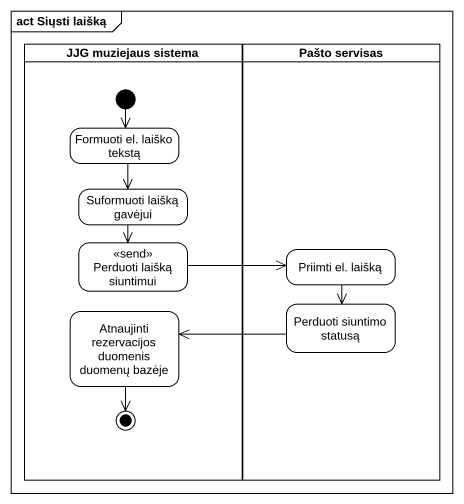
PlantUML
@startuml
mainframe act Siųsti laišką
hide empty description
state "JJG muziejaus sistema" as JJG_muziejaus_sistema <<partition>> {
  state "Formuoti el. laiško tekstą" as Formuoti_el_laiško_tekstą
  state "Suformuoti laišką gavėjui" as Suformuoti_laišką_gavėjui
  state "Perduoti laišką siuntimui" as Perduoti_laišką_siuntimui <<send>>
  state "Atnaujinti rezervacijos duomenis duomenų bazėje" as Atnaujinti_rezervacijos
  [*] --> Formuoti_el_laiško_tekstą
  Atnaujinti_rezervacijos --> [*]
}
state "Pašto servisas" as Pašto_servisas <<partition>> {
  state "Priimti el. laišką" as Priimti_el_laišką
  state "Perduoti siuntimo statusą" as Perduoti_siuntimo_statusą
}
Formuoti_el_laiško_tekstą --> Suformuoti_laišką_gavėjui
Suformuoti_laišką_gavėjui --> Perduoti_laišką_siuntimui
Perduoti_laišką_siuntimui -right-> Priimti_el_laišką
Priimti_el_laišką --> Perduoti_siuntimo_statusą
Perduoti_siuntimo_statusą -left-> Atnaujinti_rezervacijos
@enduml
